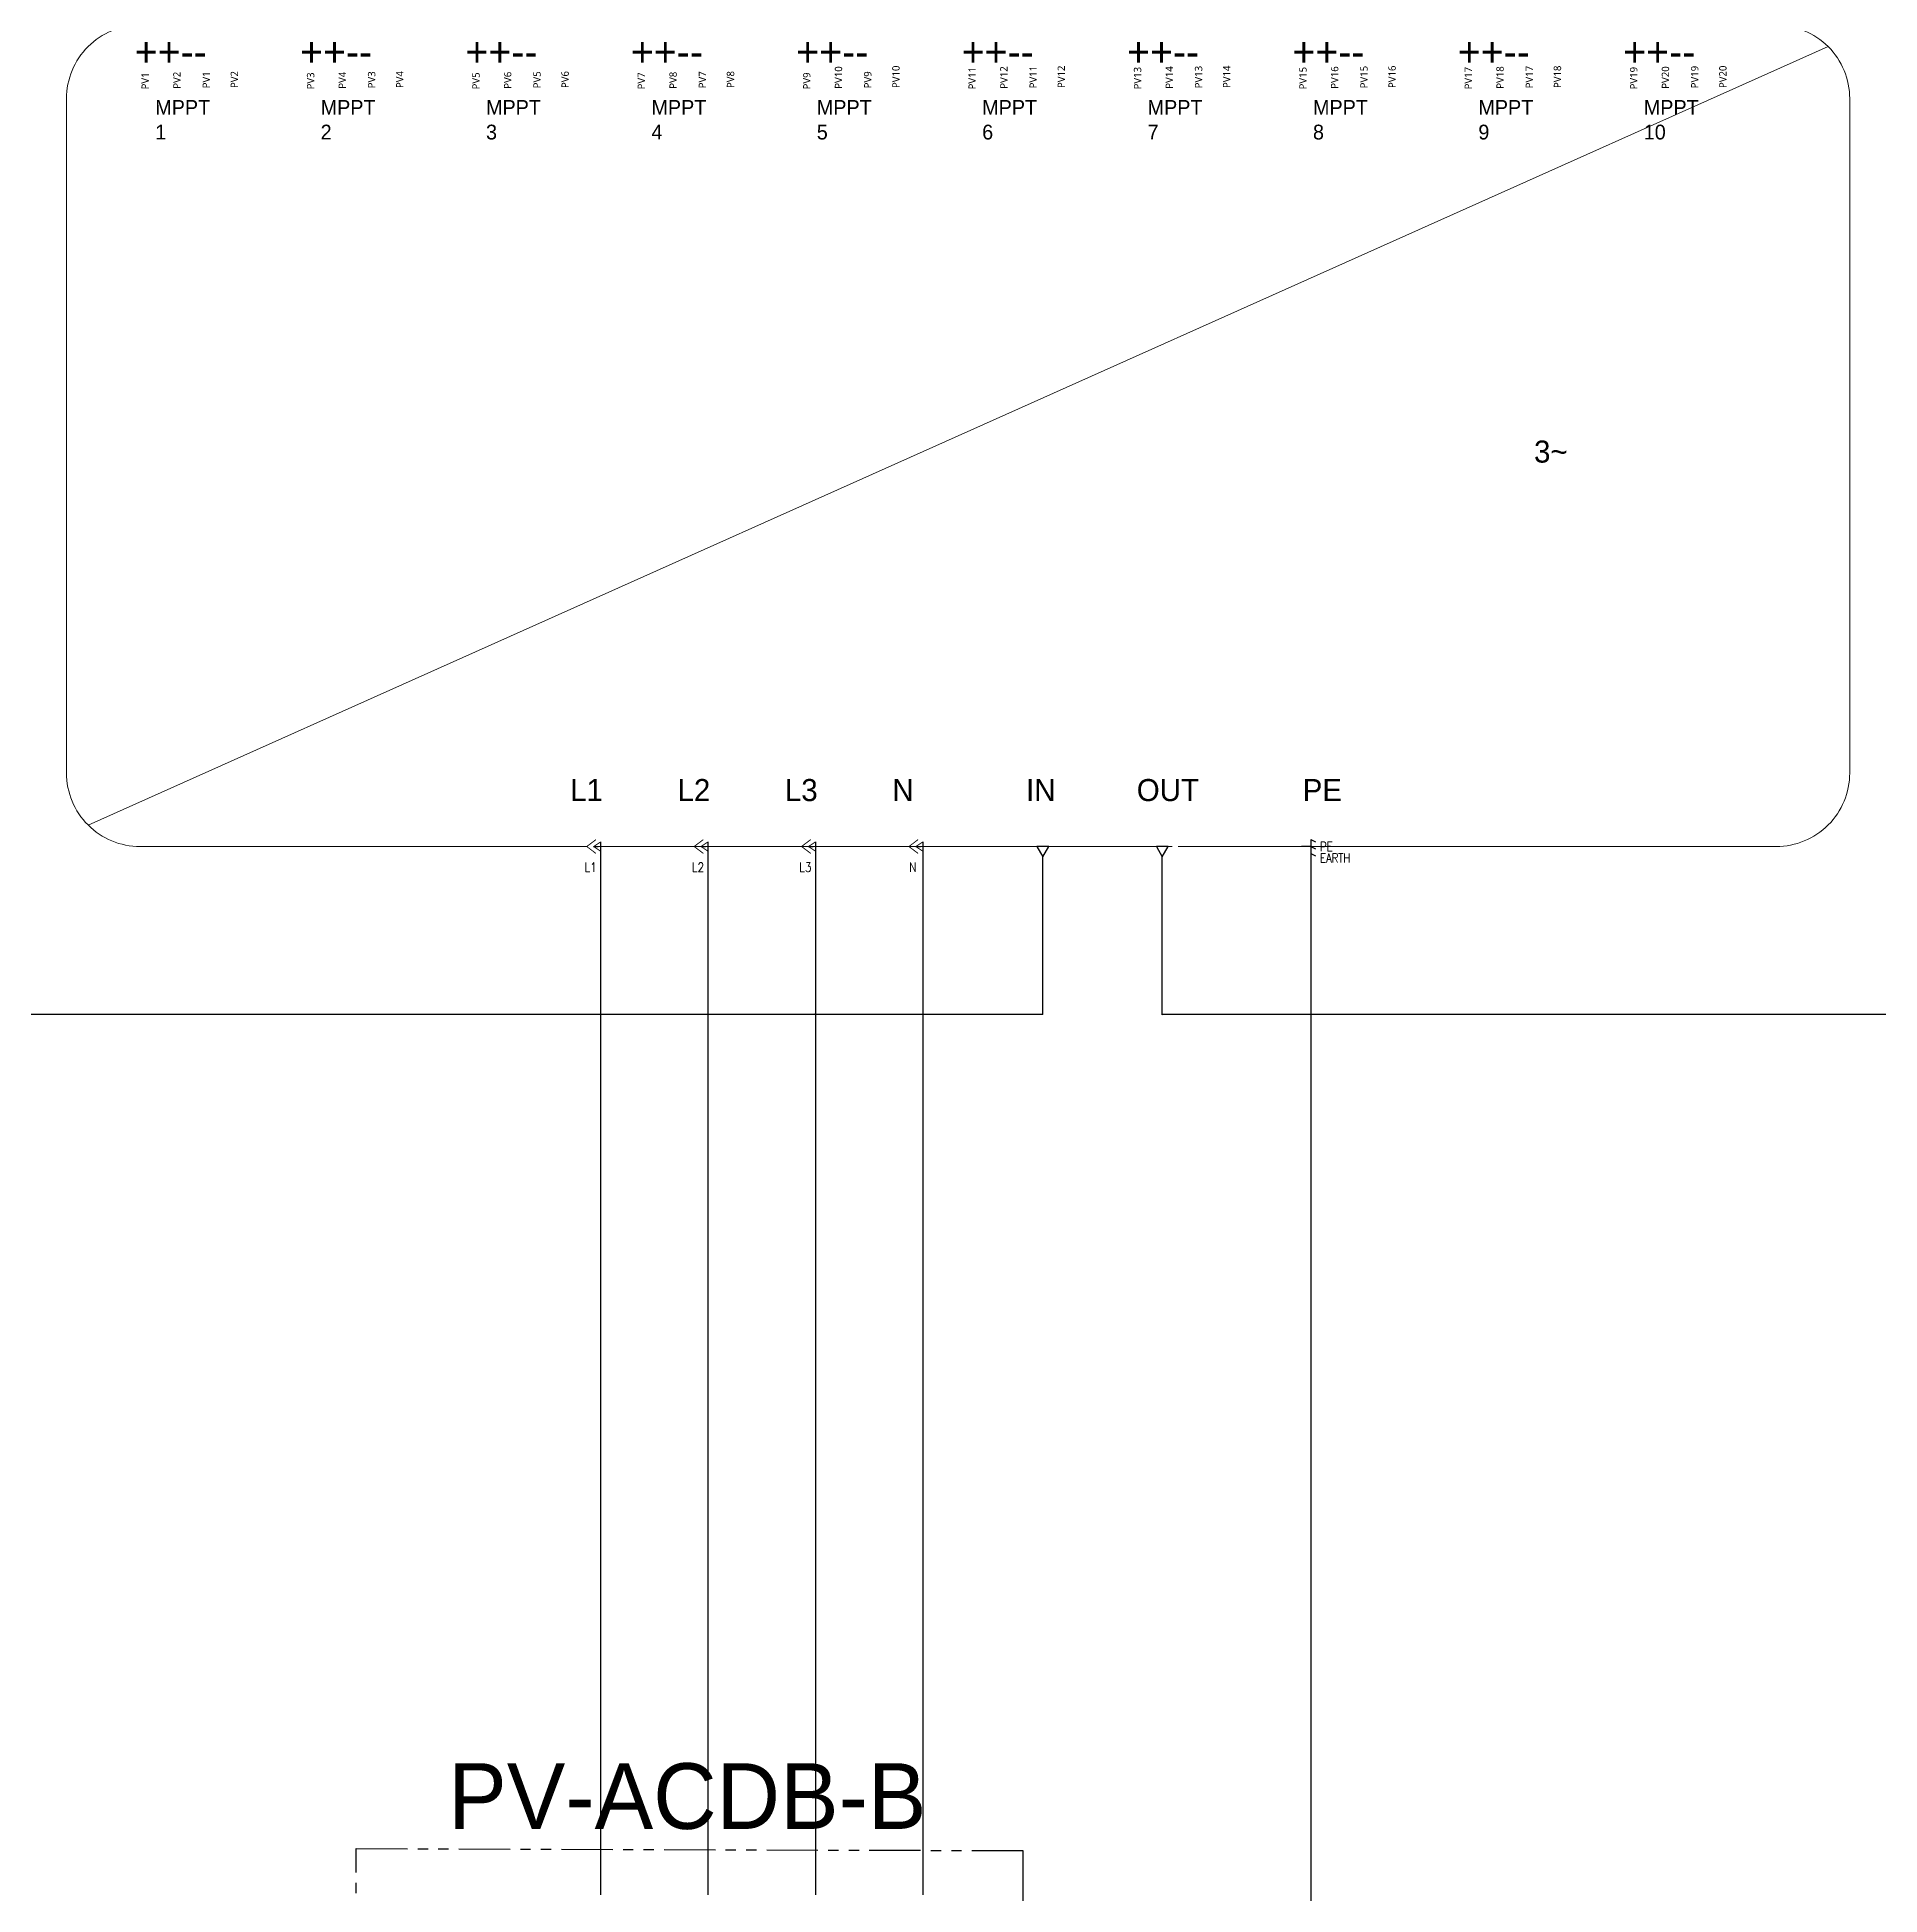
# Model space of a CAD drawing. Header units: inches. Extents: x 9 to 1927, y -3108 to -1647.
# Drawn here: x 817.4 to 1154.1, y -2466.3 to -2126.8 of the extents above; entities that cross this region are included whole.
import ezdxf
from ezdxf.enums import TextEntityAlignment as Align

# ---------------------------------------------------------------- set-up
doc = ezdxf.new("R2010")
doc.units = ezdxf.units.IN
doc.header["$MEASUREMENT"] = 0
doc.linetypes.add('HIDDEN2', pattern=[0.1875, 0.125, -0.0625])
doc.linetypes.add('PHANTOM2', pattern=[1.25, 0.625, -0.125, 0.125, -0.125, 0.125, -0.125])
for name, color, linetype in [('DESC', 1, 'Continuous'), ('GRN_12AWG', 3, 'Continuous'), ('GRY_20AWG', 9, 'Continuous'), ('LOCBOX', 92, 'HIDDEN2'), ('RED_12AWG', 1, 'Continuous'), ('SYMS', 7, 'Continuous'), ('TAGS', 51, 'Continuous')]:
    doc.layers.add(name, color=color, linetype=linetype)
doc.styles.add('WD', font='romans.shx')

# ---------------------------------------------------------------- blocks, each defined once
blk = doc.blocks.new('VT0_05')
blk.add_lwpolyline([(0.081, -0.063), (0, 0.078), (-0.081, -0.063)], close=True)
at = {"style": 'WD', "flags": 1}
for tag, p in [('X4TERM01', (-0.045, 0)), ('X2TERM01', (0, 0.078)), ('X1TERM01', (0.045, 0)), ('X8TERM01', (0, -0.063))]:
    blk.add_attdef(tag, p, '', height=0.01, dxfattribs=at)
blk = doc.blocks.new('HGND1')
for p, q in [((0.125, 0), (0, 0)), ((0.125, 0.09375), (0.125, -0.09375)), ((0.125, 0.09375), (0.1875, 0.0625)), ((0.125, 0), (0.1875, -0.03125)), ((0.125, -0.09375), (0.1875, -0.125))]:
    blk.add_line(p, q)
at = {"style": 'WD', "width": 0.8}
for tag, p in [('INST', (0.25, 0.3125)), ('TAG1', (0.25, 0)), ('LOC', (0.25, 0.15625)), ('DESC1', (0.25, -0.15625)), ('DESC2', (0.25, -0.3125))]:
    blk.add_attdef(tag, text='', height=0.125, dxfattribs=at).set_placement(p, align=Align.MIDDLE_LEFT)
at = {"style": 'WD', "flags": 1}
for tag in ['ASSYCODE', 'X4TERM01', 'CAT', 'FAMILY', 'MFG']:
    blk.add_attdef(tag, (0, 0), '', height=0.01, dxfattribs=at)
blk = doc.blocks.new('HC01PJ_1-')
blk.add_line((0.031, 0), (0.094, 0))
for points in [[(0.062, -0.094, 0.0125, 0.0125, 0), (-0.063, 0, 0.0125, 0.0125, 0), (0.062, 0.094, 0, 0, 0)], [(0.125, 0.062, 0.0125, 0.0125, 0), (0.031, 0, 0.0125, 0.0125, 0), (0.125, -0.063, 0, 0, 0)]]:
    blk.add_lwpolyline(points, format="xyseb")
at = {"style": 'WD', "width": 0.85}
for tag, p in [('INST', (-0.012, 0.467)), ('LOC', (-0.012, 0.295)), ('TAG1', (-0.01, 0.125)), ('DESC1', (-0.01, -0.344)), ('DESC2', (-0.01, -0.516)), ('DESC3', (-0.01, -0.687))]:
    blk.add_attdef(tag, text='', height=0.125, dxfattribs=at).set_placement(p, align=Align.CENTER)
at = {"style": 'WD', "flags": 9}
blk.add_attdef('WDTYPE', text='', height=0.01, dxfattribs=at).set_placement((-0.221, 0.075), align=Align.RIGHT)
at = {"style": 'WD'}
for tag, p, flags in [('X4TERMDESC01', (-0.094, 0.031), 1), ('X1TERMDESC02', (0.125, 0.031), 1), ('FAMILY', (0.206, 0.131), 9)]:
    blk.add_attdef(tag, p, '', height=0.01, dxfattribs=dict(at, flags=flags))
at = {"color": 7, "style": 'WD', "flags": 1}
for tag, p in [('X4TERM01', (-0.063, 0)), ('X1TERM02', (0.094, 0))]:
    blk.add_attdef(tag, p, '', height=0.0125, dxfattribs=at)
at = {"style": 'WD'}
for tag, p in [('X2LINK', (0, 0.094)), ('X8LINK', (0, -0.094))]:
    blk.add_attdef(tag, p, '', height=0.01, dxfattribs=at)
at = {"linetype": 'Continuous', "style": 'WD', "flags": 9}
for tag, p in [('ASSYCODE', (0.219, 0.062)), ('MFG', (0.228, 0.089)), ('CAT', (0.23, 0.108))]:
    blk.add_attdef(tag, text='', height=0.01, dxfattribs=at).set_placement(p, align=Align.CENTER)
at = {"linetype": 'Continuous', "style": 'WD', "flags": 8}
blk.add_attdef('TERM01', text='', height=0.125, dxfattribs=at).set_placement((-0.104, -0.031), align=Align.TOP_RIGHT)
blk.add_attdef('TERM02', text='', height=0.125, dxfattribs=at).set_placement((0.146, -0.031), align=Align.TOP_LEFT)
blk = doc.blocks.new('WDDOT')
for radius in [0.03, 0.0187, 0.00929]:
    blk.add_circle((0, 0), radius)

msp = doc.modelspace()

# ---------------------------------------------------------------- linework, layer by layer
at = {"color": 5, "lineweight": 9}
msp.add_line((1144.63, -2128.54), (826.67, -2270.77), dxfattribs=at)
for points in [[(917.8, -2274.7), (836.17, -2274.7, -0.414214), (822.74, -2261.27), (822.74, -2138.04, -0.414214), (836.17, -2124.61), (836.24, -2124.61)], [(838.34, -2124.61), (1135.13, -2124.61, -0.414214), (1148.56, -2138.04), (1148.56, -2261.27, -0.414214), (1135.13, -2274.7), (1025.83, -2274.7)]]:
    msp.add_lwpolyline(points, format="xyb", dxfattribs=at)
msp.add_lwpolyline([(1024.74, -2274.7), (919.89, -2274.7)], dxfattribs=at)
at = {"layer": 'GRN_12AWG'}
msp.add_line((1050.1, -2274.7), (1050.1, -2545.97), dxfattribs=at)
at = {"layer": 'GRY_20AWG'}
for p, q in [((1001.15, -2305.38), (1001.15, -2276.59)), ((1022.96, -2305.38), (1022.96, -2276.59)), ((920.21, -2305.38), (359.67, -2305.38)), ((939.84, -2305.38), (920.41, -2305.38)), ((959.47, -2305.38), (940.04, -2305.38)), ((1001.15, -2305.38), (959.67, -2305.38)), ((1050, -2305.38), (1022.96, -2305.38)), ((1610.74, -2305.38), (1050.2, -2305.38))]:
    msp.add_line(p, q, dxfattribs=at)
for centre in [(939.94, -2305.38), (959.57, -2305.38), (979.19, -2305.38)]:
    msp.add_arc(centre, 0.1, 0, 180, dxfattribs=at)
at = {"layer": 'LOCBOX', "color": 6, "linetype": 'PHANTOM2', "ltscale": 15}
msp.add_lwpolyline([(875.67, -2457.81), (997.47, -2458.18), (997.47, -2556.31), (875.67, -2555.93)], close=True, dxfattribs=at)
at = {"layer": 'RED_12AWG'}
for p, q in [((920.31, -2273.86), (920.31, -2466.26)), ((939.94, -2273.86), (939.94, -2466.26)), ((959.57, -2273.86), (959.57, -2466.26)), ((979.19, -2273.86), (979.19, -2466.26))]:
    msp.add_line(p, q, dxfattribs=at)

# ---------------------------------------------------------------- block references
at = {"layer": 'SYMS', "color": 5, "lineweight": 9}
ref = msp.add_blockref('HC01PJ_1-', (918.64, -2274.7), dxfattribs=dict(at, xscale=13.43108688204268, yscale=13.43108688204268, zscale=13.43108688204268))
ref.add_attrib('DESC1', 'L1', dxfattribs={"layer": 'DESC', "height": 1.679, "style": 'WD', "width": 0.85}).set_placement((918.5, -2279.32), align=Align.CENTER)
ref = msp.add_blockref('HC01PJ_1-', (938.26, -2274.7), dxfattribs=dict(at, xscale=13.43108688204268, yscale=13.43108688204268, zscale=13.43108688204268))
ref.add_attrib('DESC1', 'L2', dxfattribs={"layer": 'DESC', "height": 1.679, "style": 'WD', "width": 0.85}).set_placement((938.12, -2279.32), align=Align.CENTER)
ref = msp.add_blockref('HC01PJ_1-', (957.89, -2274.7), dxfattribs=dict(at, xscale=13.43108688204268, yscale=13.43108688204268, zscale=13.43108688204268))
ref.add_attrib('DESC1', 'L3', dxfattribs={"layer": 'DESC', "height": 1.679, "style": 'WD', "width": 0.85}).set_placement((957.75, -2279.32), align=Align.CENTER)
ref = msp.add_blockref('HC01PJ_1-', (977.51, -2274.7), dxfattribs=dict(at, xscale=13.43108688204268, yscale=13.43108688204268, zscale=13.43108688204268))
ref.add_attrib('DESC1', 'N', dxfattribs={"layer": 'DESC', "height": 1.68, "style": 'WD', "width": 0.85}).set_placement((977.37, -2279.32), align=Align.CENTER)
ref = msp.add_blockref('HGND1', (1048.42, -2274.7), dxfattribs=dict(at, xscale=13.43108688204268, yscale=13.43108688204268, zscale=13.43108688204268))
ref.add_attrib('TAG1', 'PE', dxfattribs={"layer": 'TAGS', "height": 1.679, "style": 'WD', "width": 0.8}).set_placement((1051.78, -2274.7), align=Align.MIDDLE_LEFT)
ref.add_attrib('DESC1', 'EARTH', dxfattribs={"layer": 'DESC', "height": 1.679, "style": 'WD', "width": 0.8}).set_placement((1051.78, -2276.8), align=Align.MIDDLE_LEFT)
at = {"layer": 'SYMS', "color": 5, "lineweight": 9, "xscale": 13.43108688204268, "yscale": 13.43108688204268, "zscale": 13.43108688204268, "rotation": 180}
for p in [(1001.15, -2275.54), (1022.96, -2275.54)]:
    msp.add_blockref('VT0_05', p, dxfattribs=at)
at = {"layer": 'SYMS', "xscale": 2, "yscale": 2, "zscale": 2}
msp.add_blockref('WDDOT', (1022.96, -2305.38), dxfattribs=at)

# ---------------------------------------------------------------- texts
at = {"color": 5, "lineweight": 9, "attachment_point": 1}
for s, width, insert, char_height in [('++--', 0.946, (835.19, -2126.8), 5.372), ('++--', 0.946, (865.41, -2126.8), 5.372), ('++--', 0.946, (895.63, -2126.8), 5.372), ('++--', 0.946, (925.85, -2126.8), 5.372), ('++--', 0.946, (956.07, -2126.8), 5.372), ('++--', 0.946, (986.29, -2126.8), 5.372), ('++--', 0.946, (1016.51, -2126.8), 5.372), ('++--', 0.946, (1046.73, -2126.8), 5.372), ('++--', 0.946, (1076.95, -2126.8), 5.372), ('++--', 0.946, (1107.17, -2126.8), 5.372), ('MPPT 1', 1.3586, (838.95, -2138.3), 2.702), ('MPPT 2', 1.3586, (869.17, -2138.3), 2.702), ('MPPT 3', 1.3586, (899.39, -2138.3), 2.702), ('MPPT 4', 1.3586, (929.61, -2138.3), 2.702), ('MPPT 5', 1.3586, (959.83, -2138.3), 2.702), ('MPPT 6', 1.3586, (990.05, -2138.3), 2.702), ('MPPT 7', 1.3586, (1020.27, -2138.3), 2.702), ('MPPT 8', 1.3586, (1050.49, -2138.3), 2.702), ('MPPT 9', 1.3586, (1080.71, -2138.3), 2.702), ('MPPT 10', 1.3586, (1110.93, -2138.3), 2.702), ('3~', 4.2552, (1090.88, -2200.52), 4.029), ('L1', 4.2552, (914.75, -2262.37), 4.029), ('L2', 4.2552, (934.38, -2262.37), 4.029), ('L3', 4.2552, (954, -2262.37), 4.029), ('N', 4.2552, (973.63, -2262.37), 4.03), ('IN', 4.2552, (998.07, -2262.37), 4.029), ('OUT', 4.2552, (1018.29, -2262.37), 4.029), ('PE', 4.2552, (1048.61, -2262.37), 4.029)]:
    msp.add_mtext_dynamic_manual_height_columns(s, width=width, gutter_width=0.325, heights=[0], dxfattribs=dict(at, insert=insert, char_height=char_height))
at = {"color": 5, "lineweight": 9, "char_height": 1.3431, "attachment_point": 1, "rotation": 90}
for s, insert in [('{\\fYu Gothic Medium|b0|i0|c0|p34;PV1}', (836.44, -2136.36)), ('{\\fYu Gothic Medium|b0|i0|c0|p34;PV2}', (842.24, -2136.24)), ('{\\fYu Gothic Medium|b0|i0|c0|p34;PV1}', (847.59, -2136.16)), ('{\\fYu Gothic Medium|b0|i0|c0|p34;PV2}', (852.73, -2136.11)), ('{\\fYu Gothic Medium|b0|i0|c0|p34;PV3}', (866.66, -2136.36)), ('{\\fYu Gothic Medium|b0|i0|c0|p34;PV4}', (872.46, -2136.24)), ('{\\fYu Gothic Medium|b0|i0|c0|p34;PV3}', (877.81, -2136.16)), ('{\\fYu Gothic Medium|b0|i0|c0|p34;PV4}', (882.95, -2136.11)), ('{\\fYu Gothic Medium|b0|i0|c0|p34;PV5}', (896.88, -2136.36)), ('{\\fYu Gothic Medium|b0|i0|c0|p34;PV6}', (902.68, -2136.24)), ('{\\fYu Gothic Medium|b0|i0|c0|p34;PV5}', (908.03, -2136.16)), ('{\\fYu Gothic Medium|b0|i0|c0|p34;PV6}', (913.17, -2136.11)), ('{\\fYu Gothic Medium|b0|i0|c0|p34;PV7}', (927.1, -2136.36)), ('{\\fYu Gothic Medium|b0|i0|c0|p34;PV8}', (932.9, -2136.24)), ('{\\fYu Gothic Medium|b0|i0|c0|p34;PV7}', (938.25, -2136.16)), ('{\\fYu Gothic Medium|b0|i0|c0|p34;PV8}', (943.39, -2136.11)), ('{\\fYu Gothic Medium|b0|i0|c0|p34;PV9}', (957.32, -2136.36)), ('{\\fYu Gothic Medium|b0|i0|c0|p34;PV10}', (963.12, -2136.24)), ('{\\fYu Gothic Medium|b0|i0|c0|p34;PV9}', (968.47, -2136.16)), ('{\\fYu Gothic Medium|b0|i0|c0|p34;PV10}', (973.61, -2136.11)), ('{\\fYu Gothic Medium|b0|i0|c0|p34;PV11}', (987.54, -2136.36)), ('{\\fYu Gothic Medium|b0|i0|c0|p34;PV12}', (993.34, -2136.24)), ('{\\fYu Gothic Medium|b0|i0|c0|p34;PV11}', (998.69, -2136.16)), ('{\\fYu Gothic Medium|b0|i0|c0|p34;PV12}', (1003.83, -2136.11)), ('{\\fYu Gothic Medium|b0|i0|c0|p34;PV13}', (1017.76, -2136.36)), ('{\\fYu Gothic Medium|b0|i0|c0|p34;PV14}', (1023.56, -2136.24)), ('{\\fYu Gothic Medium|b0|i0|c0|p34;PV13}', (1028.91, -2136.16)), ('{\\fYu Gothic Medium|b0|i0|c0|p34;PV14}', (1034.05, -2136.11)), ('{\\fYu Gothic Medium|b0|i0|c0|p34;PV15}', (1047.98, -2136.36)), ('{\\fYu Gothic Medium|b0|i0|c0|p34;PV16}', (1053.78, -2136.24)), ('{\\fYu Gothic Medium|b0|i0|c0|p34;PV15}', (1059.13, -2136.16)), ('{\\fYu Gothic Medium|b0|i0|c0|p34;PV16}', (1064.27, -2136.11)), ('{\\fYu Gothic Medium|b0|i0|c0|p34;PV17}', (1078.2, -2136.36)), ('{\\fYu Gothic Medium|b0|i0|c0|p34;PV18}', (1084, -2136.24)), ('{\\fYu Gothic Medium|b0|i0|c0|p34;PV17}', (1089.35, -2136.16)), ('{\\fYu Gothic Medium|b0|i0|c0|p34;PV18}', (1094.49, -2136.11)), ('{\\fYu Gothic Medium|b0|i0|c0|p34;PV19}', (1108.42, -2136.36)), ('{\\fYu Gothic Medium|b0|i0|c0|p34;PV20}', (1114.22, -2136.24)), ('{\\fYu Gothic Medium|b0|i0|c0|p34;PV19}', (1119.57, -2136.16)), ('{\\fYu Gothic Medium|b0|i0|c0|p34;PV20}', (1124.71, -2136.11))]:
    msp.add_mtext_dynamic_manual_height_columns(s, width=0.3802, gutter_width=0.325, heights=[0], dxfattribs=dict(at, insert=insert))
at = {"layer": 'LOCBOX', "color": 6}
msp.add_text('PV-ACDB-B', height=12, dxfattribs=at).set_placement((936.17, -2457.81), align=Align.BOTTOM_CENTER)

doc.saveas('drawing.dxf')
